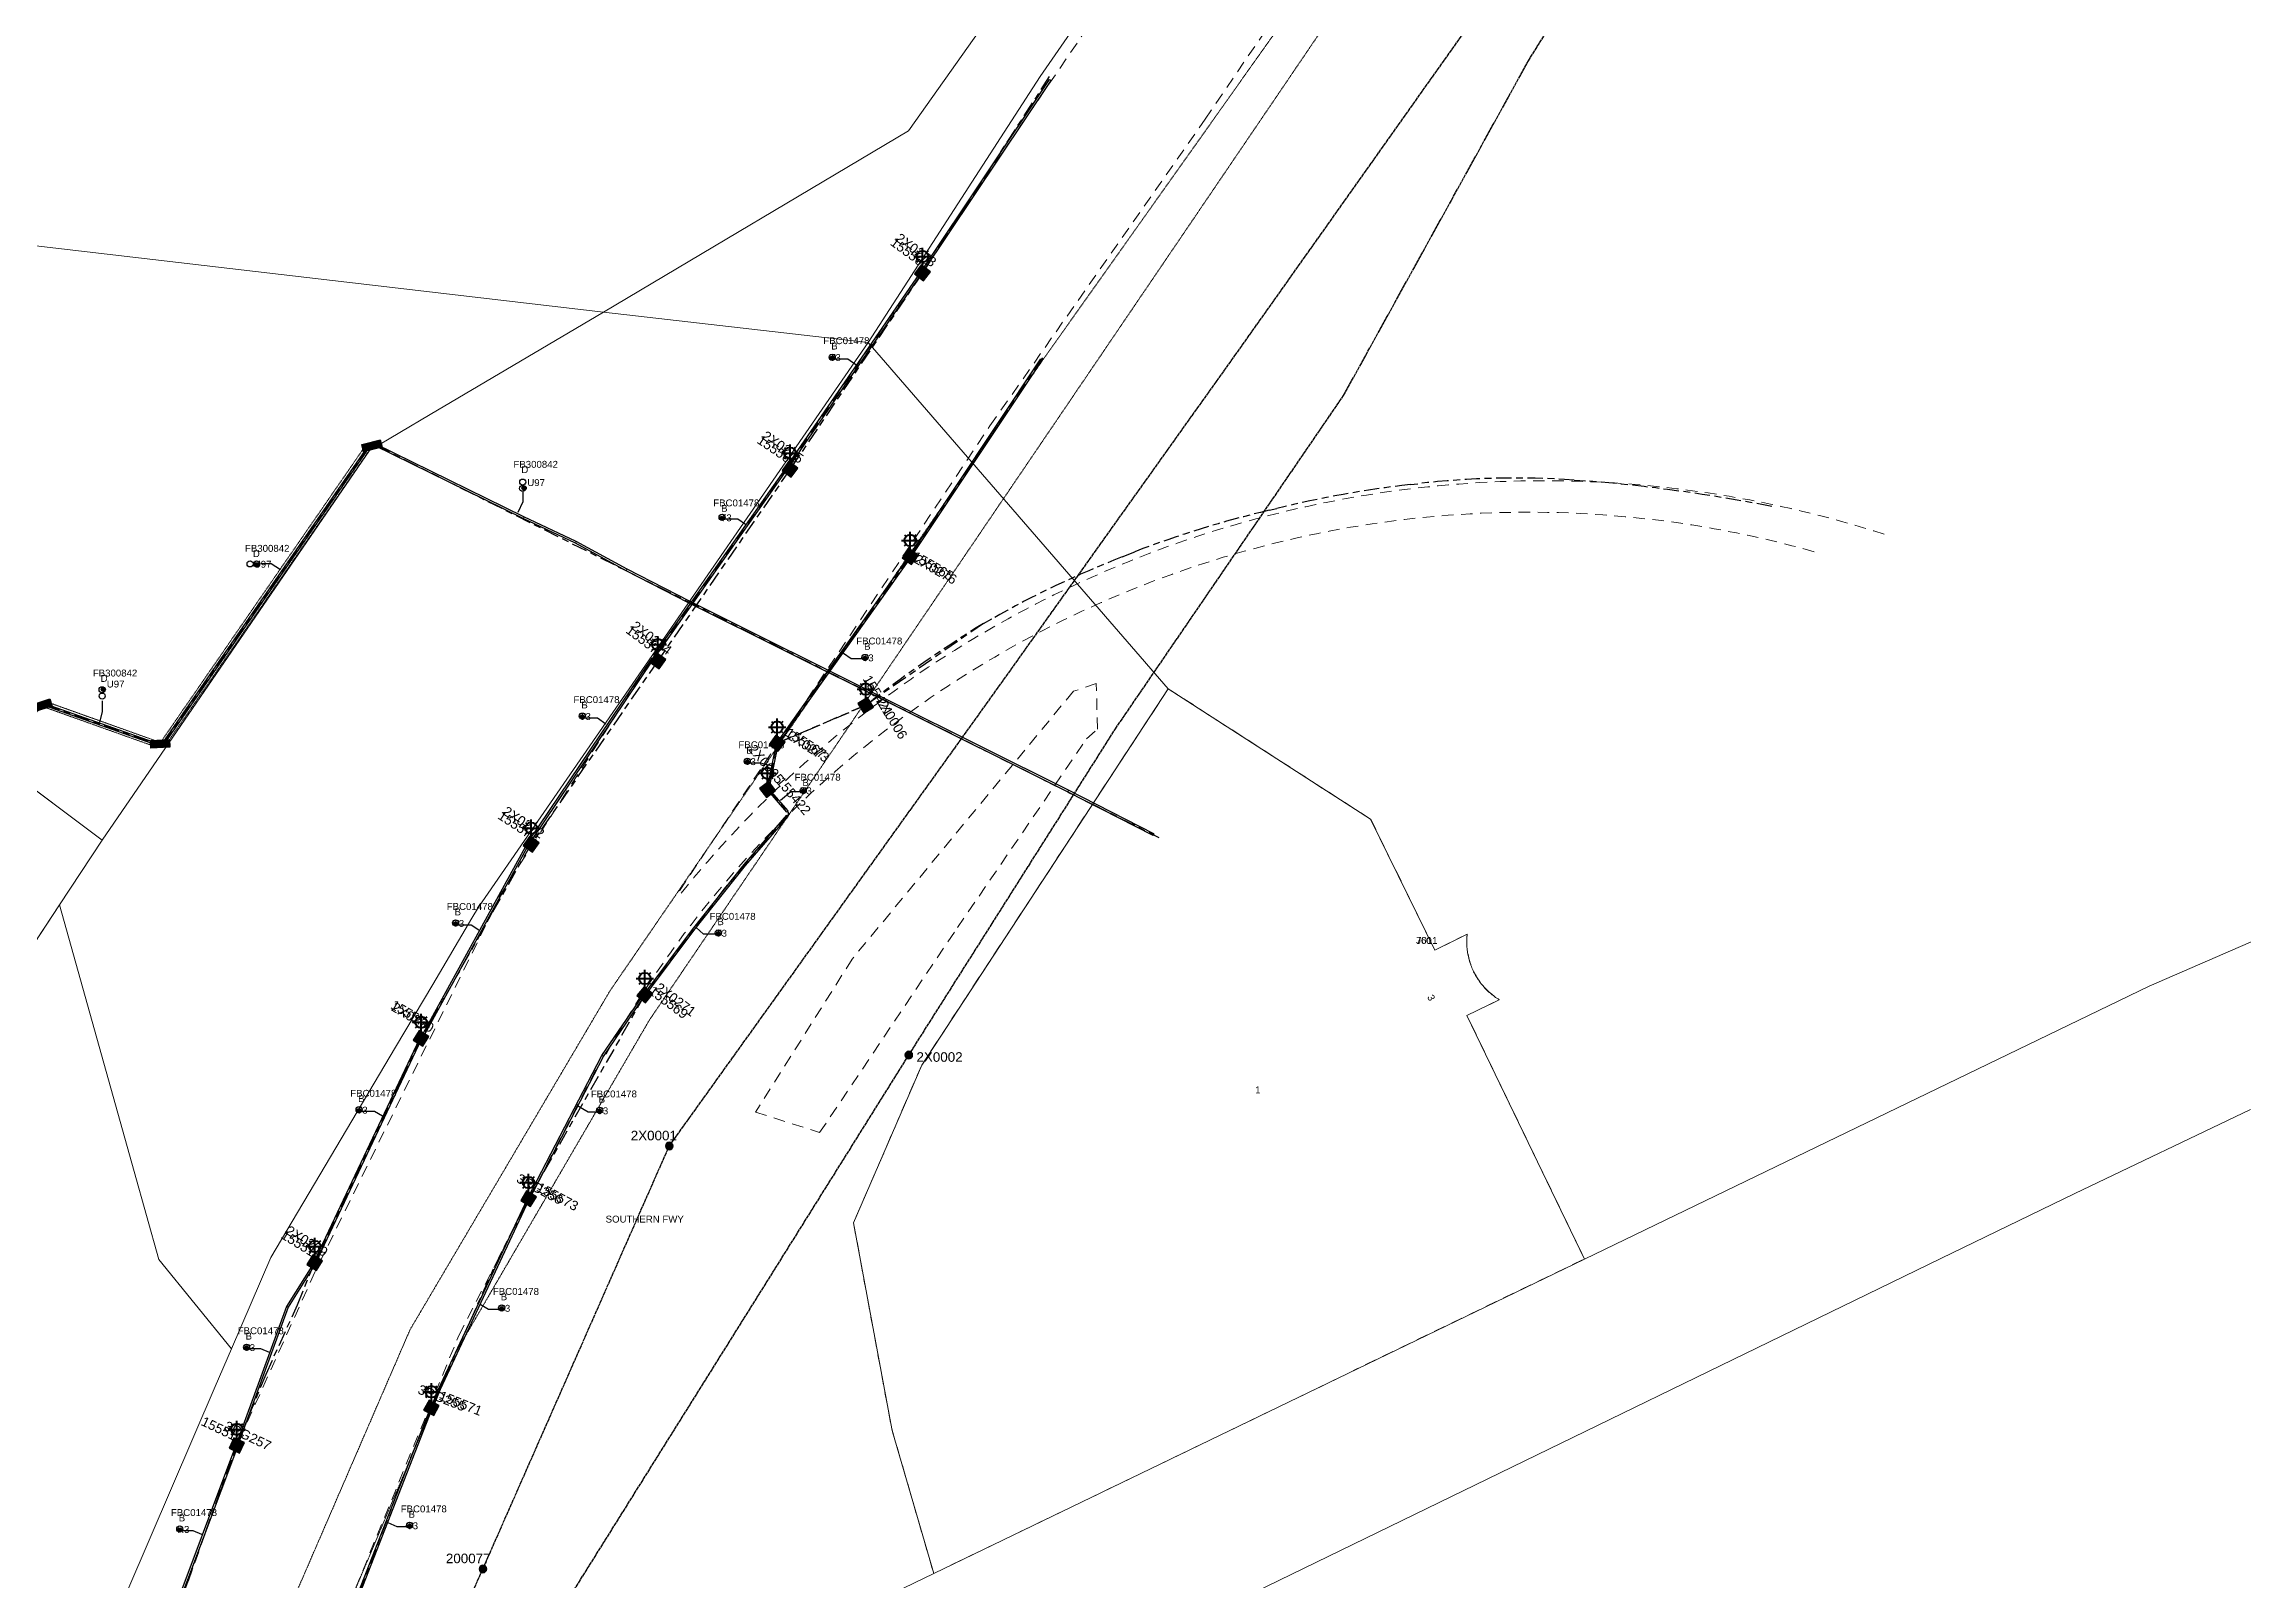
# Model space of a CAD drawing. Header units: metres. Extents: x 302407 to 305113, y 6184433 to 6187336.
# Drawn here: x 303421 to 303995, y 6186364 to 6186765 of the extents above; entities that cross this region are included whole.
import ezdxf
from ezdxf.enums import TextEntityAlignment as Align

# ---------------------------------------------------------------- set-up
doc = ezdxf.new("R2010")
doc.units = ezdxf.units.M
for name, pattern in [('Cable Exist OH', [1, 1, 0]), ('Cable Exist UG', [8.2, 4, -1.2, 1.8, -1.2]), ('Dash', [5, 3, -2]), ('HIDDEN', [0.375, 0.25, -0.125]), ('HIDDEN2', [0.1875, 0.125, -0.0625])]:
    doc.linetypes.add(name, pattern=pattern)
doc.layers.get('0').update_dxf_attribs({"color": 6})
for name, color, linetype, lineweight in [('Cadastre Developer_SP_EXT', 9, 'Continuous', 5), ('Cadastre Land Parcels_SP_EXT', 7, 'Continuous', 5), ('Cadastre Other Property_SP_EXT', 9, 'HIDDEN', 5), ('Cadastre Roads_SP_EXT', 7, 'Continuous', 5)]:
    doc.layers.add(name, color=color, linetype=linetype, lineweight=lineweight)
for name, color, linetype in [('Duct_SP_EXT', 7, 'Continuous'), ('Equip_SP_SL_EXT', 7, 'Continuous'), ('Mains_HV_EXT', 7, 'Continuous'), ('Mains_SL_EXT', 7, 'Continuous'), ('Mains_TR_EXT', 7, 'Continuous'), ('SupportsOH_SP_TR_HV_LV_SL_EXT', 7, 'Continuous'), ('SupportsUG_SP_HV_EXT', 7, 'Continuous'), ('SupportsUG_SP_LV_SL_EXT', 7, 'Continuous'), ('Trench_SP_EXT', 7, 'Continuous')]:
    doc.layers.add(name, color=color, linetype=linetype)
doc.styles.add('COLUMN_LABEL', font='arial.ttf')
doc.styles.add('iecARIAL', font='arial.ttf', dxfattribs={"height": 2})
doc.styles.add('PIT_LABEL', font='arial.ttf')
doc.styles.add('POLE_LABEL', font='arial.ttf')
doc.styles.get("Standard").update_dxf_attribs({"font": 'arial.ttf'})

# ---------------------------------------------------------------- blocks, each defined once
blk = doc.blocks.new('COLUMN_EXT')
blk.add_hatch(color=256).paths.add_polyline_path([(-1.49, 1.48), (-1.49, -1.49), (1.48, -1.49), (1.48, 1.48)])
blk.add_lwpolyline([(-1.49, -1.49), (1.48, -1.49), (1.48, 1.48), (-1.49, 1.48)], close=True)
for tag, height, style, flags, p in [('STRUCTURE_PLANT_NUMBER', 0.2, 'POLE_LABEL', 9, (1.81, 0.03)), ('ASSET_NUM', 2.5, 'COLUMN_LABEL', 8, (2, 2)), ('STREET_CODE', 0.2, 'COLUMN_LABEL', 9, (1.81, -0.2))]:
    blk.add_attdef(tag, text='', height=height, dxfattribs=dict(style=style, flags=flags)).set_placement(p, align=Align.MIDDLE_LEFT)
at = {"flags": 1}
blk.add_attdef('Z', (1.81, -2.35), '', height=0.2, dxfattribs=at)
at = {"flags": 9}
for tag, p in [('COLUMN_TYPE', (1.81, -0.4)), ('OWNED_BY', (1.81, -0.6)), ('STATE', (1.81, -0.8)), ('USAGE', (1.81, -1)), ('STREETNAME', (1.81, -1.6)), ('SUBURB', (1.81, -1.8)), ('LEGEND', (1.81, -1.2)), ('LOCATION', (1.81, -1.4)), ('NOTES', (1.81, -2))]:
    blk.add_attdef(tag, text='', height=0.2, dxfattribs=at).set_placement(p, align=Align.MIDDLE_LEFT)
blk = doc.blocks.new('DUCT_EXT')
blk.add_circle((0, 0.8), 0.8)
at = {"flags": 1}
blk.add_attdef('Z', (0, 0), '', height=0.2, dxfattribs=at)
at = {"flags": 9}
for tag, p in [('DUCT_CODE', (0, 0)), ('XSECT_TYPE', (0, -0.2)), ('STATE', (0, -0.6)), ('FB_REFERENCE', (0, -0.4)), ('NOTES', (0, -0.8))]:
    blk.add_attdef(tag, text='', height=0.2, dxfattribs=at).set_placement(p, align=Align.MIDDLE_LEFT)
blk = doc.blocks.new('SL_LANTERN_EXT')
at = {"lineweight": 40}
for p, q in [((0, 1.97), (0, 6.47)), ((-2.25, 4.22), (2.25, 4.22)), ((-1.46, 5.68), (-1.06, 5.28)), ((-1.46, 2.76), (-1.06, 3.16)), ((0, 0), (0, 2.72)), ((1.46, 5.68), (1.06, 5.28)), ((1.46, 2.76), (1.06, 3.16))]:
    blk.add_line(p, q, dxfattribs=at)
blk.add_circle((0, 4.22), 1.5, dxfattribs=at)
at = {"style": 'iecARIAL', "flags": 8}
blk.add_attdef('ASSET_NUM', (1.5, 1.5), '', height=2.5, dxfattribs=at)
for tag, p, height, flags in [('OPERATING_VOLTAGE', (0.98, -1.65), 0.2, 9), ('ORIENTATION', (0.98, -1.85), 0.2, 9), ('OWNED_BY', (0.98, -2.05), 0.2, 9), ('STATE', (0.98, -2.25), 0.2, 9), ('CONSTRUCTED_VOLTAGE', (0.98, -0.65), 0.2, 9), ('CONTROL_TYPE', (0.98, -0.85), 0.2, 9), ('LANTERN_PURPOSE', (0.98, -1.05), 0.2, 9), ('LANTERN_TYPE', (0.98, -1.25), 0.2, 9), ('NO_PHASES', (0.98, -1.45), 0.2, 9), ('USAGE', (0.98, -2.45), 0.2, 9), ('CEXIST', (0.98, -2.65), 0.2, 9), ('CNEW', (0.98, -2.85), 0.2, 9), ('CNUMBER', (0.98, -3.05), 0.2, 9), ('CREMOVE', (0.98, -3.25), 0.2, 9), ('CREPLACE', (0.98, -3.45), 0.2, 9), ('LKINGHEIGHT', (0.98, -3.65), 0.2, 9), ('LBRACKET', (0.98, -3.85), 0.2, 9), ('LBRACKETVOCAB', (0.98, -4.05), 0.2, 9), ('LCATEGORY', (0.98, -4.25), 0.2, 9), ('LCHARGE1', (0.98, -4.45), 0.2, 9), ('LCHARGE1PERCENT', (0.98, -4.65), 0.2, 9), ('LCHARGE2', (0.98, -4.85), 0.2, 9), ('LCHARGE2PERCENT', (0.98, -5.05), 0.2, 9), ('LCHARGE3', (0.98, -5.25), 0.2, 9), ('LCHARGE3PERCENT', (0.98, -5.45), 0.2, 9), ('LEXIST', (0.98, -5.65), 0.2, 9), ('LLAMP', (0.98, -5.85), 0.2, 9), ('LNUMBER', (2.18, -3.25), 2.5, 8), ('STREETNAME', (0.98, -9.25), 0.2, 9), ('SUBURB', (0.98, -9.45), 0.2, 1), ('LLAMPVOCAB', (0.98, -6.05), 0.2, 9), ('LMAST', (0.98, -6.25), 0.2, 9), ('LMASTVOCAB', (0.98, -6.45), 0.2, 9), ('LNEW', (0.98, -6.65), 0.2, 9), ('LANTNUMBER', (0.98, -6.85), 0.2, 9), ('LOUTREACH', (0.98, -7.25), 0.2, 9), ('LOUTREACHVOCAB', (0.98, -7.45), 0.2, 9), ('LRATECODE', (0.98, -7.65), 0.2, 9), ('LREMOVE', (0.98, -7.85), 0.2, 9), ('LREPLACE', (0.98, -8.05), 0.2, 9), ('LTYPE', (0.98, -8.25), 0.2, 9), ('LTYPEVOCAB', (0.98, -8.45), 0.2, 9), ('LEGEND', (0.98, -8.65), 0.2, 9), ('LOCATION', (0.98, -8.85), 0.2, 9), ('NOTES', (0.98, -9.05), 0.2, 9)]:
    blk.add_attdef(tag, p, '', height=height, dxfattribs=dict(flags=flags))
blk = doc.blocks.new('POLE_EXT')
blk.add_hatch(color=256).paths.add_polyline_path([(-1, 0, 1), (1, 0, 1)])
blk.add_lwpolyline([(-1, 0, 1), (1, 0, 1)], format="xyb", close=True)
for tag, height, flags, p in [('pNumber', 2.5, 8, (-17.84, 2.07)), ('OWNED_BY', 0.2, 9, (1.35, -0.4)), ('SPECIAL_USE', 0.2, 9, (1.35, -0.8)), ('STATE', 0.2, 9, (1.35, -1)), ('cLV', 0.2, 9, (1.35, -1.4)), ('hDepth', 0.2, 9, (1.35, -1.6)), ('hDia', 0.2, 9, (1.35, -1.8)), ('cHV', 0.2, 9, (1.35, -2)), ('cLinedev', 0.2, 9, (1.35, -3.4)), ('pExisting', 0.2, 9, (1.35, -3.8)), ('pFooting', 0.2, 9, (1.35, -4.4)), ('pNew', 0.2, 9, (1.35, -4.6)), ('pRelocate', 0.2, 9, (1.35, -5)), ('pRemove', 0.2, 9, (1.35, -5.2)), ('pReplace', 0.2, 9, (1.35, -5.4)), ('pStay', 0.2, 9, (1.35, -5.6)), ('pType', 0.2, 9, (1.35, -5.8)), ('PARENT', 0.2, 9, (1.35, -0.6)), ('USAGE', 0.2, 9, (1.35, -1.2)), ('LBRACKET', 0.2, 9, (1.35, -2.2)), ('LExisting', 0.2, 9, (1.35, -2.4)), ('LANTNUMBER', 0.2, 9, (1.35, -2.6)), ('LOther', 0.2, 9, (1.35, -2.8)), ('LRemove', 0.2, 9, (1.35, -3)), ('LEGEND', 0.2, 9, (1.35, -3.2)), ('LOCATION', 0.2, 9, (1.35, -3.6)), ('PFNUMBER', 0.2, 9, (1.35, -4)), ('NEWPFNUMBER', 0.2, 9, (1.35, -4.2)), ('cspan', 0.2, 9, (1.35, -6)), ('STREETNAME', 0.2, 9, (1.35, -6.2)), ('SUBURB', 0.2, 9, (1.35, -6.4)), ('OPERATED_BY', 0.2, 9, (1.36, -7.01)), ('NOTES', 0.2, 9, (1.35, -6.6)), ('MAINTAINED_BY', 0.2, 9, (1.36, -6.81))]:
    blk.add_attdef(tag, text='', height=height, dxfattribs=dict(flags=flags)).set_placement(p, align=Align.MIDDLE_LEFT)
at = {"style": 'POLE_LABEL'}
for tag, height, flags, p in [('STRUCTURE_PLANT_NUMBER', 0.2, 9, (1.35, 0.03)), ('ASSET_NUM', 2.5, 8, (2, 2)), ('STREET_CODE', 0.2, 9, (1.35, -0.2))]:
    blk.add_attdef(tag, text='', height=height, dxfattribs=dict(at, flags=flags)).set_placement(p, align=Align.MIDDLE_LEFT)
at = {"flags": 1}
blk.add_attdef('Z', (1.35, -7.33), '', height=0.2, dxfattribs=at)
blk = doc.blocks.new('CABLE_LARGE_EXT')
h = blk.add_hatch(color=256)
edge = h.paths.add_edge_path()
edge.add_arc((0, 0.55), 0.55, 0, 360)
blk.add_circle((0, 0.55), 0.55)
at = {"flags": 1}
blk.add_attdef('Z', (0, 0), '', height=0.2, dxfattribs=at)
at = {"flags": 9}
for tag, p in [('COND_CODE', (0, 0)), ('STATE', (0, -0.4)), ('XSECT_SIZE', (0, -0.6)), ('FB_REFERENCE', (0, -0.2)), ('NOTES', (0, -0.8))]:
    blk.add_attdef(tag, text='', height=0.2, dxfattribs=at).set_placement(p, align=Align.MIDDLE_LEFT)
blk = doc.blocks.new('PIT_EXT')
blk.add_hatch(color=256).paths.add_polyline_path([(-2.47, 0.99), (2.47, 0.99), (2.47, -0.99), (-2.47, -0.99)])
at = {"lineweight": -3}
blk.add_lwpolyline([(-2.47, 0.99), (2.47, 0.99), (2.47, -0.99), (-2.47, -0.99)], close=True, dxfattribs=at)
at = {"flags": 1}
blk.add_attdef('Z', (0, 0), '', height=0.2, dxfattribs=at)
at = {"style": 'PIT_LABEL'}
for tag, height, flags, p in [('ASSET_NUM', 2.5, 8, (2, 2)), ('STREET_CODE', 0.2, 9, (0, -0.2))]:
    blk.add_attdef(tag, text='', height=height, dxfattribs=dict(at, flags=flags)).set_placement(p, align=Align.MIDDLE_LEFT)
at = {"flags": 9}
for tag, p in [('OWNED_BY', (0, -0.4)), ('STATE', (0, -0.6)), ('SUPPORT_TYPE', (0, -0.8)), ('USAGE', (0, -1)), ('LOCATION', (0, -1.2)), ('NOTES', (0, -1.4))]:
    blk.add_attdef(tag, text='', height=0.2, dxfattribs=at).set_placement(p, align=Align.MIDDLE_LEFT)

msp = doc.modelspace()

# ---------------------------------------------------------------- linework, layer by layer
at = {"layer": 'Cadastre Developer_SP_EXT', "linetype": 'Dash'}
for points in [[(303539.45, 6186542.05), (303578.53, 6186602.76), (303615.29, 6186655.01), (303696.49, 6186774.05), (303723.57, 6186812.73), (303782.5, 6186896.83)], [(303586.55, 6186543.69), (303667.54, 6186665), (303723.67, 6186744.98), (303785.47, 6186835.95)], [(303540.42, 6186543.56), (303491.48, 6186444.18), (303471.28, 6186399.4), (303453.19, 6186348.8), (303436.48, 6186295.04), (303422.92, 6186244.18), (303411.3, 6186182.91), (303367.1, 6185875.95), (303347.76, 6185817.09), (303327.88, 6185695.76)], [(303358.85, 6185533.48), (303369.85, 6185628.23), (303384.14, 6185684.82), (303391.86, 6185725.1), (303411.69, 6185886.81), (303462.28, 6186224.69), (303481.21, 6186298.41), (303500.18, 6186357), (303529, 6186427.63), (303565.44, 6186498.36)]]:
    msp.add_lwpolyline(points, dxfattribs=at)
for points in [[(303900.71, 6186636.73, 0.310645), (303586.76, 6186542.77)], [(303882.45, 6186632.16, 0.34819), (303566.95, 6186500.21)]]:
    msp.add_lwpolyline(points, format="xyb", dxfattribs=at)
msp.add_lwpolyline([(303695.56, 6186585.85), (303695.27, 6186597.73), (303689.33, 6186595.75), (303631.6, 6186525.85), (303606.41, 6186485.94), (303623.11, 6186480.57), (303659.05, 6186534.06), (303692.73, 6186583.3), (303695.56, 6186585.85)], close=True, dxfattribs=at)
msp.add_lwpolyline([(303714.02, 6186596.4), (303649.74, 6186498.2), (303631.95, 6186457.03), (303641.91, 6186403.31), (303652.86, 6186365.51), (303822.55, 6186447.59), (303791.91, 6186511.15), (303800.35, 6186515.26), (303800.35, 6186515.26, -0.286044), (303792, 6186532.32), (303792, 6186532.32), (303783.55, 6186528.21), (303766.82, 6186562.36), (303714.02, 6186596.4)], format="xyb", close=True, dxfattribs=at)
at = {"layer": 'Cadastre Land Parcels_SP_EXT', "linetype": 'Continuous'}
for p, q in [((303435.97, 6186556.89), (303279.64, 6186674.34)), ((303424.85, 6186540.02), (303435.97, 6186556.89)), ((303408.08, 6186514.54), (303424.85, 6186540.02))]:
    msp.add_line(p, q, dxfattribs=at)
for points in [[(303378.46, 6186716.65), (303566.77, 6186694.67), (303646.27, 6186741.99), (303664.88, 6186768.28), (303603.64, 6186775.12), (303528.42, 6186783.52), (303315.52, 6186937.77)], [(304017.53, 6186539.47), (303969.84, 6186518.83), (303822.56, 6186447.59), (303652.86, 6186365.51), (303613.86, 6186346.65), (303491.75, 6186287.61), (303566.83, 6186278.05), (303615.27, 6186301.62), (303615.27, 6186301.62), (303915.51, 6186447.72), (303950.47, 6186464.7), (303996.25, 6186486.62)], [(303996.25, 6186486.62), (303950.47, 6186464.7), (303915.51, 6186447.72), (303615.27, 6186301.62), (303487.16, 6186239.28), (303415, 6185697.73), (303394.03, 6185540.33), (303394.47, 6185513.98), (303394.61, 6185505.68), (303395.11, 6185475.32), (303395.64, 6185442.83), (303396.09, 6185415.84), (303388.6, 6185379.64)]]:
    msp.add_lwpolyline(points, dxfattribs=at)
for points in [[(303735.32, 6186835.27), (303713.97, 6186837.65), (303668.28, 6186773.15), (303664.88, 6186768.28), (303646.27, 6186741.99), (303566.77, 6186694.67), (303635.76, 6186686.71), (303680.63, 6186756.19), (303735.32, 6186835.27)], [(303566.77, 6186694.67), (303378.46, 6186716.65), (303357.23, 6186719.13), (303095.17, 6186749.77), (303180.66, 6186676.26), (303279.64, 6186674.34), (303435.97, 6186556.89), (303505.71, 6186658.52), (303521.52, 6186667.94), (303566.77, 6186694.67)], [(303635.76, 6186686.71), (303566.77, 6186694.67), (303521.52, 6186667.94), (303505.71, 6186658.52), (303435.97, 6186556.89), (303424.85, 6186540.02), (303444.34, 6186470.4), (303450.77, 6186447.43), (303469.75, 6186424.17), (303479.98, 6186447.98), (303512.52, 6186502.85), (303522.2, 6186519.25), (303532.4, 6186536.51), (303534.11, 6186539.4), (303635.76, 6186686.71)], [(303766.82, 6186562.36), (303714.02, 6186596.4), (303649.74, 6186498.2), (303631.94, 6186457.03), (303641.91, 6186403.31), (303642.15, 6186402.49), (303652.86, 6186365.51), (303822.56, 6186447.59), (303791.91, 6186511.15), (303800.35, 6186515.26), (303800.04, 6186515.46), (303799.73, 6186515.66), (303799.42, 6186515.87), (303799.12, 6186516.08), (303798.82, 6186516.31), (303798.52, 6186516.54), (303798.24, 6186516.77), (303797.95, 6186517.01), (303797.67, 6186517.26), (303797.4, 6186517.51), (303797.14, 6186517.77), (303796.87, 6186518.03), (303796.62, 6186518.3), (303796.37, 6186518.57), (303796.12, 6186518.85), (303795.88, 6186519.14), (303795.65, 6186519.43), (303795.42, 6186519.72), (303795.2, 6186520.02), (303794.99, 6186520.32), (303794.78, 6186520.63), (303794.58, 6186520.94), (303794.39, 6186521.26), (303794.2, 6186521.58), (303794.02, 6186521.91), (303793.84, 6186522.23), (303793.68, 6186522.57), (303793.52, 6186522.9), (303793.37, 6186523.24), (303793.22, 6186523.58), (303793.08, 6186523.93), (303792.95, 6186524.27), (303792.83, 6186524.62), (303792.71, 6186524.98), (303792.6, 6186525.33), (303792.5, 6186525.69), (303792.41, 6186526.05), (303792.32, 6186526.41), (303792.24, 6186526.77), (303792.17, 6186527.14), (303792.11, 6186527.5), (303792.05, 6186527.87), (303792, 6186528.24), (303791.96, 6186528.61), (303791.93, 6186528.98), (303791.91, 6186529.35), (303791.89, 6186529.72), (303791.88, 6186530.09), (303791.88, 6186530.46), (303791.89, 6186530.84), (303791.9, 6186531.21), (303791.93, 6186531.58), (303791.96, 6186531.95), (303792, 6186532.32), (303783.56, 6186528.21), (303766.82, 6186562.36)], [(303444.34, 6186470.4), (303424.85, 6186540.02), (303408.08, 6186514.54), (303407.99, 6186512.91), (303407.11, 6186496.17), (303405.77, 6186470.7), (303405.05, 6186454.26), (303404.2, 6186436.31), (303403.35, 6186418.05), (303402.53, 6186400.17), (303401.62, 6186379.79), (303400.71, 6186359.81), (303399.38, 6186337.8), (303398.1, 6186317.29), (303396.87, 6186298.55), (303396.87, 6186298.49), (303420.64, 6186295.85), (303420.71, 6186296.07), (303442.66, 6186361.25), (303465.5, 6186414.31), (303469.75, 6186424.17), (303450.77, 6186447.43), (303444.34, 6186470.4)]]:
    msp.add_lwpolyline(points, close=True, dxfattribs=at)
at = {"layer": 'Cadastre Other Property_SP_EXT', "linetype": 'HIDDEN2'}
for points in [[(303799.98, 6186827.52), (303788.07, 6186829.16), (303767.09, 6186803.13), (303680.68, 6186681.27), (303568.47, 6186517.62), (303516.3, 6186429.16), (303484.05, 6186354.58), (303481, 6186347.51), (303466.22, 6186290.49), (303480.33, 6186288.81), (303493.71, 6186341.64), (303527.72, 6186422.35), (303578.66, 6186509.85), (303758.83, 6186775.3), (303799.98, 6186827.52)], [(303381.3, 6186534.79), (303415.94, 6186587.65), (303419.81, 6186591.16), (303421.06, 6186591.55), (303450.14, 6186581.17), (303452.31, 6186581.32), (303505.87, 6186658.89), (303506.51, 6186659.05), (303508.54, 6186660.25), (303507.33, 6186660.8), (303504.96, 6186660.21), (303451.49, 6186582.77), (303450.34, 6186582.68), (303421.1, 6186593.13), (303419.05, 6186592.5), (303414.79, 6186588.63), (303380.11, 6186535.59), (303381.3, 6186534.79)]]:
    msp.add_lwpolyline(points, close=True, dxfattribs=at)
at = {"layer": 'Cadastre Roads_SP_EXT', "linetype": 'Continuous'}
msp.add_lwpolyline([(303449.31, 6186266.54), (303461.55, 6186272.61), (303491.75, 6186287.61), (303613.86, 6186346.65), (303652.86, 6186365.51), (303642.15, 6186402.49), (303641.91, 6186403.31), (303631.94, 6186457.03), (303649.74, 6186498.2), (303714.02, 6186596.4), (303635.77, 6186686.71), (303534.11, 6186539.4), (303532.4, 6186536.51), (303522.2, 6186519.25), (303512.52, 6186502.85), (303479.98, 6186447.98), (303469.75, 6186424.17), (303465.5, 6186414.31), (303442.66, 6186361.25), (303420.71, 6186296.07), (303420.64, 6186295.85), (303404.08, 6186244.1), (303449.31, 6186266.54)], close=True, dxfattribs=at)
at = {"layer": 'Duct_SP_EXT'}
for p, q in [((303683.01, 6186755.38), (303649.56, 6186705.38)), ((303683.41, 6186755.11), (303649.96, 6186705.11)), ((303683.01, 6186755.38), (303683.21, 6186755.25)), ((303683.41, 6186755.11), (303683.21, 6186755.25)), ((303649.13, 6186704.73), (303614.67, 6186654.61)), ((303649.52, 6186704.46), (303615.07, 6186654.34)), ((303649.13, 6186704.73), (303649.32, 6186704.6)), ((303649.52, 6186704.46), (303649.32, 6186704.6)), ((303649.56, 6186705.38), (303649.76, 6186705.25)), ((303649.96, 6186705.11), (303649.76, 6186705.25)), ((303646.78, 6186631.36), (303680.82, 6186682.52)), ((303647.18, 6186631.09), (303681.22, 6186682.25)), ((303680.82, 6186682.52), (303681.02, 6186682.39)), ((303681.22, 6186682.25), (303681.02, 6186682.39)), ((303505.35, 6186659.8), (303451.54, 6186581.98)), ((303505.74, 6186659.52), (303451.94, 6186581.71)), ((303505.35, 6186659.8), (303505.54, 6186659.66)), ((303505.74, 6186659.52), (303505.54, 6186659.66)), ((303507.02, 6186659.87), (303507.12, 6186660.09)), ((303545.77, 6186640.79), (303507.02, 6186659.87)), ((303507.23, 6186660.31), (303507.12, 6186660.09)), ((303545.98, 6186641.22), (303507.23, 6186660.31)), ((303614.17, 6186653.89), (303579.82, 6186605.09)), ((303614.57, 6186653.62), (303580.21, 6186604.81)), ((303614.17, 6186653.89), (303614.37, 6186653.75)), ((303614.57, 6186653.62), (303614.37, 6186653.75)), ((303614.67, 6186654.61), (303614.87, 6186654.47)), ((303615.07, 6186654.34), (303614.87, 6186654.47)), ((303545.77, 6186640.79), (303545.88, 6186641.01)), ((303545.78, 6186640.79), (303545.77, 6186640.79)), ((303545.78, 6186640.79), (303545.88, 6186641.01)), ((303559.43, 6186634.37), (303545.78, 6186640.79)), ((303545.98, 6186641.22), (303545.88, 6186641.01)), ((303545.98, 6186641.22), (303545.88, 6186641.01)), ((303559.64, 6186634.8), (303545.98, 6186641.22)), ((303545.98, 6186641.22), (303545.98, 6186641.22)), ((303559.43, 6186634.37), (303559.53, 6186634.58)), ((303559.64, 6186634.8), (303559.53, 6186634.58)), ((303572.91, 6186627.6), (303559.64, 6186634.8)), ((303572.69, 6186627.17), (303559.43, 6186634.37)), ((303612.12, 6186582.47), (303646.33, 6186630.7)), ((303612.51, 6186582.19), (303646.72, 6186630.42)), ((303646.33, 6186630.7), (303646.52, 6186630.56)), ((303646.72, 6186630.42), (303646.52, 6186630.56)), ((303646.78, 6186631.36), (303646.98, 6186631.22)), ((303647.18, 6186631.09), (303646.98, 6186631.22)), ((303572.69, 6186627.17), (303572.8, 6186627.38)), ((303572.69, 6186627.17), (303572.8, 6186627.38)), ((303588.95, 6186618.8), (303572.69, 6186627.17)), ((303572.69, 6186627.17), (303572.69, 6186627.17)), ((303572.91, 6186627.6), (303572.8, 6186627.38)), ((303572.91, 6186627.6), (303572.8, 6186627.38)), ((303589.17, 6186619.23), (303572.91, 6186627.6)), ((303572.91, 6186627.6), (303572.91, 6186627.6)), ((303588.95, 6186618.8), (303589.06, 6186619.01)), ((303588.95, 6186618.8), (303589.06, 6186619.01)), ((303641.57, 6186592.58), (303588.95, 6186618.8)), ((303589.16, 6186619.23), (303589.06, 6186619.01)), ((303589.17, 6186619.23), (303589.06, 6186619.01)), ((303641.79, 6186593.01), (303589.16, 6186619.23)), ((303579.33, 6186604.37), (303547.2, 6186556.6)), ((303579.73, 6186604.1), (303547.6, 6186556.33)), ((303579.33, 6186604.37), (303579.53, 6186604.24)), ((303579.73, 6186604.1), (303579.53, 6186604.24)), ((303579.82, 6186605.09), (303580.02, 6186604.95)), ((303580.21, 6186604.81), (303580.02, 6186604.95)), ((303421.02, 6186592.02), (303421.1, 6186592.24)), ((303421.02, 6186592.02), (303450.34, 6186581.67)), ((303421.18, 6186592.47), (303421.1, 6186592.24)), ((303421.18, 6186592.47), (303450.5, 6186582.12)), ((303641.57, 6186592.58), (303641.68, 6186592.8)), ((303687.8, 6186569.46), (303641.57, 6186592.58)), ((303641.79, 6186593.01), (303641.68, 6186592.8)), ((303688.02, 6186569.89), (303641.79, 6186593.01)), ((303450.34, 6186581.67), (303450.42, 6186581.89)), ((303450.5, 6186582.12), (303450.42, 6186581.89)), ((303451.54, 6186581.98), (303451.74, 6186581.84)), ((303451.94, 6186581.71), (303451.74, 6186581.84)), ((303609.59, 6186570.68), (303611.88, 6186582.32)), ((303610.06, 6186570.59), (303612.35, 6186582.23)), ((303611.88, 6186582.32), (303612.11, 6186582.28)), ((303612.35, 6186582.23), (303612.11, 6186582.28)), ((303612.12, 6186582.47), (303612.32, 6186582.33)), ((303612.51, 6186582.19), (303612.32, 6186582.33)), ((303609.59, 6186570.68), (303609.83, 6186570.63)), ((303609.71, 6186569.8), (303609.9, 6186569.95)), ((303614.56, 6186564.19), (303609.71, 6186569.8)), ((303610.06, 6186570.59), (303609.83, 6186570.63)), ((303610.08, 6186570.11), (303609.9, 6186569.95)), ((303614.92, 6186564.5), (303610.08, 6186570.11)), ((303687.8, 6186569.46), (303687.91, 6186569.67)), ((303710.07, 6186558.09), (303687.8, 6186569.46)), ((303688.02, 6186569.89), (303687.91, 6186569.67)), ((303710.29, 6186558.52), (303688.02, 6186569.89)), ((303603.44, 6186550.56), (303614.58, 6186563.38)), ((303603.81, 6186550.26), (303614.94, 6186563.06)), ((303614.56, 6186564.19), (303614.74, 6186564.35)), ((303614.58, 6186563.38), (303614.76, 6186563.22)), ((303614.92, 6186564.5), (303614.74, 6186564.35)), ((303614.94, 6186563.06), (303614.76, 6186563.22)), ((303546.76, 6186555.87), (303519.17, 6186505.59)), ((303547.18, 6186555.64), (303519.59, 6186505.36)), ((303546.76, 6186555.87), (303546.97, 6186555.76)), ((303547.18, 6186555.64), (303546.97, 6186555.76)), ((303547.2, 6186556.6), (303547.4, 6186556.46)), ((303547.6, 6186556.33), (303547.4, 6186556.46)), ((303710.07, 6186558.09), (303710.18, 6186558.31)), ((303710.29, 6186558.52), (303710.18, 6186558.31)), ((303589.96, 6186533.58), (303603.44, 6186550.56)), ((303590.34, 6186533.29), (303603.81, 6186550.26)), ((303603.44, 6186550.56), (303603.62, 6186550.41)), ((303603.81, 6186550.26), (303603.62, 6186550.41)), ((303577.61, 6186517.07), (303589.96, 6186533.58)), ((303577.99, 6186516.79), (303590.34, 6186533.29)), ((303589.96, 6186533.58), (303590.15, 6186533.44)), ((303590.34, 6186533.29), (303590.15, 6186533.44)), ((303566.33, 6186500.69), (303577.06, 6186516.42)), ((303566.74, 6186500.44), (303577.46, 6186516.15)), ((303577.06, 6186516.42), (303577.26, 6186516.28)), ((303577.46, 6186516.15), (303577.26, 6186516.28)), ((303577.61, 6186517.07), (303577.8, 6186516.93)), ((303577.99, 6186516.79), (303577.8, 6186516.93)), ((303518.74, 6186505.06), (303491.24, 6186446.74)), ((303519.18, 6186504.86), (303491.68, 6186446.54)), ((303518.74, 6186505.06), (303518.96, 6186504.96)), ((303519.18, 6186504.86), (303518.96, 6186504.96)), ((303519.17, 6186505.59), (303519.38, 6186505.47)), ((303519.59, 6186505.36), (303519.38, 6186505.47)), ((303546.98, 6186463.44), (303566.33, 6186500.69)), ((303547.41, 6186463.22), (303566.74, 6186500.44)), ((303566.33, 6186500.69), (303566.54, 6186500.57)), ((303566.74, 6186500.44), (303566.54, 6186500.57)), ((303523.82, 6186413.82), (303546.87, 6186463.14)), ((303524.26, 6186413.63), (303547.31, 6186462.94)), ((303546.87, 6186463.14), (303547.09, 6186463.04)), ((303546.98, 6186463.44), (303547.19, 6186463.33)), ((303547.31, 6186462.94), (303547.09, 6186463.04)), ((303547.41, 6186463.22), (303547.19, 6186463.33)), ((303491.08, 6186446.43), (303484.1, 6186435.21)), ((303491.49, 6186446.17), (303484.53, 6186435)), ((303491.08, 6186446.43), (303491.29, 6186446.3)), ((303491.24, 6186446.74), (303491.46, 6186446.64)), ((303491.49, 6186446.17), (303491.29, 6186446.3)), ((303491.68, 6186446.54), (303491.46, 6186446.64)), ((303484.1, 6186435.21), (303471.04, 6186399.45)), ((303484.53, 6186435), (303471.49, 6186399.29)), ((303484.1, 6186435.21), (303484.32, 6186435.1)), ((303484.53, 6186435), (303484.32, 6186435.1)), ((303521.88, 6186409.13), (303523.82, 6186413.82)), ((303522.33, 6186408.95), (303524.26, 6186413.63)), ((303523.82, 6186413.82), (303524.04, 6186413.73)), ((303524.26, 6186413.63), (303524.04, 6186413.73)), ((303500.01, 6186353.26), (303521.57, 6186408.52)), ((303500.46, 6186353.09), (303522.02, 6186408.35)), ((303521.57, 6186408.52), (303521.8, 6186408.44)), ((303522.02, 6186408.35), (303521.8, 6186408.44)), ((303521.88, 6186409.13), (303522.11, 6186409.04)), ((303522.33, 6186408.95), (303522.11, 6186409.04)), ((303471.04, 6186399.45), (303471.27, 6186399.37)), ((303471.49, 6186399.29), (303471.27, 6186399.37)), ((303470.81, 6186398.77), (303452.36, 6186349.61)), ((303471.26, 6186398.6), (303452.81, 6186349.44)), ((303470.81, 6186398.77), (303471.04, 6186398.68)), ((303471.26, 6186398.6), (303471.04, 6186398.68))]:
    msp.add_line(p, q, dxfattribs=at)
for points in [[(303627.03, 6186682.52), (303630.44, 6186682.52), (303632.55, 6186680.99)], [(303545.7, 6186647.69), (303545.7, 6186645.15), (303544.39, 6186642.41)], [(303598.34, 6186640.72), (303601.75, 6186640.72), (303603.8, 6186639.3)], [(303477.36, 6186629.04), (303480.06, 6186629.04), (303482.51, 6186627.52)], [(303634.26, 6186604.2), (303631.31, 6186604.2), (303629.36, 6186605.59)], [(303436.04, 6186593.28), (303436.04, 6186590.39), (303435.33, 6186587.66)], [(303561.81, 6186588.8), (303565.15, 6186588.8), (303567.35, 6186587.28)], [(303604.87, 6186577.05), (303607.72, 6186577.05), (303610.84, 6186576.26)], [(303618.15, 6186569.46), (303615.61, 6186569.46), (303612.93, 6186567.24)], [(303528.77, 6186534.81), (303532.25, 6186534.81), (303534.27, 6186533.52)], [(303596.05, 6186532.32), (303592.85, 6186532.32), (303590.91, 6186534.11)], [(303503.66, 6186486.16), (303507.03, 6186486.16), (303509.08, 6186484.94)], [(303565, 6186485.95), (303562.74, 6186485.95), (303560.26, 6186487.41)], [(303539.54, 6186434.42), (303536.79, 6186434.42), (303534.62, 6186435.7)], [(303474.29, 6186424.23), (303477.26, 6186424.23), (303479.54, 6186423.27)], [(303456.9, 6186376.72), (303459.67, 6186376.72), (303461.94, 6186375.77)], [(303515.57, 6186377.75), (303512.96, 6186377.75), (303510.63, 6186378.76)]]:
    msp.add_lwpolyline(points, dxfattribs=at)
at = {"layer": 'Mains_HV_EXT', "linetype": 'Cable Exist UG'}
msp.add_lwpolyline([(303415.55, 6186588.14), (303419.46, 6186591.83), (303421.01, 6186592.26), (303450.27, 6186581.88), (303451.93, 6186582), (303505.46, 6186659.57), (303507.3, 6186659.97), (303694.28, 6186566.24), (303711.59, 6186557.58)], dxfattribs=at)
at = {"layer": 'Mains_SL_EXT', "linetype": 'Cable Exist UG'}
for points in [[(303683.01, 6186756.12), (303649.92, 6186704.94)], [(303649.92, 6186704.94), (303615.39, 6186653.66)], [(303681.26, 6186682.75), (303646.75, 6186630.88)], [(303615.39, 6186653.66), (303580.9, 6186603.68)], [(303646.75, 6186630.88), (303612.03, 6186582.17)], [(303665.81, 6186613.41), (303635.14, 6186592.09)], [(303580.9, 6186603.68), (303547.86, 6186555.81)], [(303635.14, 6186592.09), (303612.03, 6186582.17)], [(303609.55, 6186570.11), (303612.03, 6186582.17)], [(303609.55, 6186570.11), (303615.2, 6186563.68), (303598.18, 6186544.17), (303577.52, 6186516.55)], [(303547.86, 6186555.81), (303519.19, 6186505.13)], [(303577.52, 6186516.55), (303547.19, 6186463.33)], [(303491.34, 6186446.41), (303513.98, 6186494.35), (303513.98, 6186494.35), (303519, 6186505.07)], [(303521.78, 6186408.7), (303538.56, 6186446.03), (303538.56, 6186446.03), (303547.18, 6186463.36)], [(303471.07, 6186398.89), (303478.74, 6186417.58), (303478.74, 6186417.58), (303486.95, 6186435.62), (303486.95, 6186435.62), (303491.34, 6186446.57)], [(303500.11, 6186352.83), (303516.45, 6186395.62), (303516.45, 6186395.62), (303521.88, 6186408.7)], [(303452.55, 6186349.57), (303457.31, 6186360.55), (303457.31, 6186360.55), (303471.07, 6186398.97)]]:
    msp.add_lwpolyline(points, dxfattribs=at)
at = {"layer": 'Mains_TR_EXT', "linetype": 'Cable Exist OH'}
for points in [[(303472.08, 6186221.78), (303503.08, 6186294.31), (303535.29, 6186366.72), (303583.89, 6186477.06), (303667.89, 6186594.2), (303731.42, 6186683.31), (303797.9, 6186777.15), (303870.74, 6186876.47), (303918.11, 6186933.78)], [(303479.59, 6186220.45), (303522.21, 6186303.27), (303559.03, 6186361.15), (303646.37, 6186500.79), (303700.26, 6186585.94), (303759.74, 6186672.88), (303807.96, 6186760.22), (303873.85, 6186866.19), (303967.54, 6186912.56)]]:
    msp.add_lwpolyline(points, dxfattribs=at)
at = {"layer": 'Trench_SP_EXT', "linetype": 'Cable Exist UG'}
for points in [[(303612.03, 6186582.17), (303635.14, 6186592.09), (303637.1, 6186593.57), (303637.1, 6186593.57, -0.025656), (303665.81, 6186613.41), (303665.81, 6186613.41), (303668.05, 6186614.62), (303668.05, 6186614.62, -0.03608), (303702, 6186630.77), (303702, 6186630.77), (303705.28, 6186632.15), (303705.28, 6186632.15, -0.033622), (303740.36, 6186642.95), (303740.36, 6186642.95), (303742.35, 6186643.46), (303742.35, 6186643.46, -0.029343), (303777.18, 6186649.71), (303777.18, 6186649.71), (303779.13, 6186649.89), (303779.13, 6186649.89, -0.046917), (303819.92, 6186650.84), (303819.92, 6186650.84), (303822.85, 6186650.64), (303822.85, 6186650.64, -0.028206), (303871.45, 6186643.95)], [(303614.68, 6186564.43), (303614.97, 6186564.07), (303614.97, 6186564.07, -0.326344), (303614.75, 6186563.21), (303614.75, 6186563.21), (303614.4, 6186562.93)]]:
    msp.add_lwpolyline(points, format="xyb", dxfattribs=at)

# ---------------------------------------------------------------- block references
at = {"layer": 'Duct_SP_EXT'}
for name, p in [('DUCT_EXT', (303626.39, 6186682.11)), ('CABLE_LARGE_EXT', (303626.39, 6186682.11)), ('DUCT_EXT', (303545.68, 6186647.85)), ('DUCT_EXT', (303545.69, 6186649.51)), ('CABLE_LARGE_EXT', (303546.03, 6186648.2)), ('DUCT_EXT', (303597.67, 6186640.32)), ('CABLE_LARGE_EXT', (303597.67, 6186640.32)), ('DUCT_EXT', (303474.59, 6186628.18)), ('DUCT_EXT', (303476.27, 6186628.17)), ('CABLE_LARGE_EXT', (303476.27, 6186628.19)), ('DUCT_EXT', (303634.96, 6186603.75)), ('CABLE_LARGE_EXT', (303634.96, 6186603.75)), ('DUCT_EXT', (303435.99, 6186595.33)), ('DUCT_EXT', (303436, 6186593.68)), ('CABLE_LARGE_EXT', (303436.31, 6186595.68)), ('DUCT_EXT', (303561.21, 6186588.45)), ('CABLE_LARGE_EXT', (303561.21, 6186588.45)), ('DUCT_EXT', (303604.24, 6186576.67)), ('CABLE_LARGE_EXT', (303604.24, 6186576.67)), ('DUCT_EXT', (303618.84, 6186569.04)), ('CABLE_LARGE_EXT', (303618.84, 6186569.04)), ('DUCT_EXT', (303528.17, 6186534.47)), ('CABLE_LARGE_EXT', (303528.17, 6186534.47)), ('DUCT_EXT', (303596.7, 6186531.9)), ('CABLE_LARGE_EXT', (303596.7, 6186531.9)), ('DUCT_EXT', (303503, 6186485.73)), ('CABLE_LARGE_EXT', (303503, 6186485.73)), ('DUCT_EXT', (303565.74, 6186485.56)), ('CABLE_LARGE_EXT', (303565.74, 6186485.56)), ('DUCT_EXT', (303540.2, 6186434.03)), ('CABLE_LARGE_EXT', (303540.2, 6186434.03)), ('DUCT_EXT', (303473.65, 6186423.77)), ('CABLE_LARGE_EXT', (303473.65, 6186423.77)), ('DUCT_EXT', (303456.23, 6186376.34)), ('CABLE_LARGE_EXT', (303456.23, 6186376.34)), ('DUCT_EXT', (303516.16, 6186377.29)), ('CABLE_LARGE_EXT', (303516.16, 6186377.29))]:
    msp.add_blockref(name, p, dxfattribs=at)
at = {"layer": 'Equip_SP_SL_EXT'}
ref = msp.add_blockref('SL_LANTERN_EXT', (303649.92, 6186704.94), dxfattribs=at)
ref.add_attrib('ASSET_NUM', '155566', dxfattribs={"layer": '0', "height": 2.5, "rotation": 323.47509, "style": 'iecARIAL'}).set_placement((303651.42, 6186706.44), align=Align.MIDDLE_RIGHT)
ref = msp.add_blockref('SL_LANTERN_EXT', (303615.39, 6186653.66), dxfattribs=at)
ref.add_attrib('ASSET_NUM', '155568', dxfattribs={"layer": '0', "height": 2.5, "rotation": 325.79654, "style": 'iecARIAL'}).set_placement((303616.89, 6186655.16), align=Align.MIDDLE_RIGHT)
ref = msp.add_blockref('SL_LANTERN_EXT', (303646.75, 6186630.88), dxfattribs=at)
ref.add_attrib('ASSET_NUM', '155565', dxfattribs={"layer": '0', "height": 2.5, "rotation": 330.34089, "style": 'iecARIAL'}).set_placement((303648.25, 6186632.38), align=Align.TOP_LEFT)
ref = msp.add_blockref('SL_LANTERN_EXT', (303580.9, 6186603.68), dxfattribs=at)
ref.add_attrib('ASSET_NUM', '155570', dxfattribs={"layer": '0', "height": 2.5, "rotation": 323.02069, "style": 'iecARIAL'}).set_placement((303582.4, 6186605.18), align=Align.MIDDLE_RIGHT)
ref = msp.add_blockref('SL_LANTERN_EXT', (303635.14, 6186592.09), dxfattribs=at)
ref.add_attrib('ASSET_NUM', '155421', dxfattribs={"layer": '0', "height": 2.5, "rotation": 301.20619, "style": 'iecARIAL'}).set_placement((303636.64, 6186593.59), align=Align.BOTTOM_CENTER)
ref = msp.add_blockref('SL_LANTERN_EXT', (303612.03, 6186582.17), dxfattribs=at)
ref.add_attrib('ASSET_NUM', '155567', dxfattribs={"layer": '0', "height": 2.5, "rotation": 327.26477, "style": 'iecARIAL'}).set_placement((303613.53, 6186583.67), align=Align.BOTTOM_LEFT)
ref = msp.add_blockref('SL_LANTERN_EXT', (303609.55, 6186570.11), dxfattribs=at)
ref.add_attrib('ASSET_NUM', '155422', dxfattribs={"layer": '0', "height": 2.5, "rotation": 310.17923, "style": 'iecARIAL'}).set_placement((303611.05, 6186571.61), align=Align.BOTTOM_LEFT)
ref = msp.add_blockref('SL_LANTERN_EXT', (303547.86, 6186555.81), dxfattribs=at)
ref.add_attrib('ASSET_NUM', '155572', dxfattribs={"layer": '0', "height": 2.5, "rotation": 326.60642, "style": 'iecARIAL'}).set_placement((303549.36, 6186557.31), align=Align.MIDDLE_RIGHT)
ref = msp.add_blockref('SL_LANTERN_EXT', (303577.52, 6186516.55), dxfattribs=at)
ref.add_attrib('ASSET_NUM', '155569', dxfattribs={"layer": '0', "height": 2.5, "rotation": 323.29127, "style": 'iecARIAL'}).set_placement((303579.02, 6186518.05), align=Align.MIDDLE_LEFT)
ref = msp.add_blockref('SL_LANTERN_EXT', (303519.19, 6186505.13), dxfattribs=at)
ref.add_attrib('ASSET_NUM', '155574', dxfattribs={"layer": '0', "height": 2.5, "rotation": 329.77626, "style": 'iecARIAL'}).set_placement((303520.69, 6186506.63), align=Align.BOTTOM_RIGHT)
ref = msp.add_blockref('SL_LANTERN_EXT', (303547.19, 6186463.33), dxfattribs=at)
ref.add_attrib('ASSET_NUM', '155573', dxfattribs={"layer": '0', "height": 2.5, "rotation": 332.00285, "style": 'iecARIAL'}).set_placement((303548.69, 6186464.83), align=Align.BOTTOM_LEFT)
ref = msp.add_blockref('SL_LANTERN_EXT', (303491.46, 6186446.64), dxfattribs=at)
ref.add_attrib('ASSET_NUM', '155515', dxfattribs={"layer": '0', "height": 2.5, "rotation": 328.36934, "style": 'iecARIAL'}).set_placement((303492.96, 6186448.14), align=Align.MIDDLE_RIGHT)
ref = msp.add_blockref('SL_LANTERN_EXT', (303521.85, 6186408.74), dxfattribs=at)
ref.add_attrib('ASSET_NUM', '155571', dxfattribs={"layer": '0', "height": 2.5, "rotation": 338.27895, "style": 'iecARIAL'}).set_placement((303523.35, 6186410.24), align=Align.BOTTOM_LEFT)
ref = msp.add_blockref('SL_LANTERN_EXT', (303471.12, 6186398.93), dxfattribs=at)
ref.add_attrib('ASSET_NUM', '155517', dxfattribs={"layer": '0', "height": 2.5, "rotation": 334.32896, "style": 'iecARIAL'}).set_placement((303472.62, 6186400.43), align=Align.MIDDLE_RIGHT)
at = {"layer": 'SupportsOH_SP_TR_HV_LV_SL_EXT'}
ref = msp.add_blockref('POLE_EXT', (303646.37, 6186500.8), dxfattribs=at)
ref.add_attrib('ASSET_NUM', '2X0002', dxfattribs={"layer": '0', "height": 2.5, "style": 'POLE_LABEL'}).set_placement((303648.37, 6186501.55), align=Align.TOP_LEFT)
ref = msp.add_blockref('POLE_EXT', (303583.89, 6186477.06), dxfattribs=at)
ref.add_attrib('ASSET_NUM', '2X0001', dxfattribs={"layer": '0', "height": 2.5, "style": 'POLE_LABEL'}).set_placement((303585.89, 6186477.81), align=Align.BOTTOM_RIGHT)
ref = msp.add_blockref('POLE_EXT', (303535.29, 6186366.72), dxfattribs=at)
ref.add_attrib('ASSET_NUM', '200077', dxfattribs={"layer": '0', "height": 2.5, "style": 'POLE_LABEL'}).set_placement((303537.29, 6186367.47), align=Align.BOTTOM_RIGHT)
at = {"layer": 'SupportsUG_SP_HV_EXT'}
for p, rotation in [((303506.35, 6186659.78), 14.11325394146527), ((303420.34, 6186592.03), 17.95532991206511), ((303451.12, 6186582), 3.116749894018371)]:
    msp.add_blockref('PIT_EXT', p, dxfattribs=dict(at, rotation=rotation))
at = {"layer": 'SupportsUG_SP_LV_SL_EXT'}
ref = msp.add_blockref('COLUMN_EXT', (303649.92, 6186704.94), dxfattribs=dict(at, rotation=52.8762738447773))
ref.add_attrib('ASSET_NUM', '2X0278', dxfattribs={"layer": '0', "height": 2.5, "rotation": 323.47509, "style": 'COLUMN_LABEL'}).set_placement((303651.92, 6186705.69), align=Align.BOTTOM_RIGHT)
ref = msp.add_blockref('COLUMN_EXT', (303615.39, 6186653.66), dxfattribs=dict(at, rotation=52.87627389796028))
ref.add_attrib('ASSET_NUM', '2X0275', dxfattribs={"layer": '0', "height": 2.5, "rotation": 325.79654, "style": 'COLUMN_LABEL'}).set_placement((303617.39, 6186654.41), align=Align.BOTTOM_RIGHT)
ref = msp.add_blockref('COLUMN_EXT', (303646.75, 6186630.88), dxfattribs=dict(at, rotation=233.3141294449648))
ref.add_attrib('ASSET_NUM', '2X0276', dxfattribs={"layer": '0', "height": 2.5, "rotation": 330.34089, "style": 'COLUMN_LABEL'}).set_placement((303648.75, 6186631.63), align=Align.TOP_LEFT)
ref = msp.add_blockref('COLUMN_EXT', (303580.9, 6186603.68), dxfattribs=dict(at, rotation=234.2094896618565))
ref.add_attrib('ASSET_NUM', '2X0274', dxfattribs={"layer": '0', "height": 2.5, "rotation": 323.02069, "style": 'COLUMN_LABEL'}).set_placement((303582.9, 6186604.43), align=Align.BOTTOM_RIGHT)
ref = msp.add_blockref('COLUMN_EXT', (303635.14, 6186592.09), dxfattribs=dict(at, rotation=31.50567577539218))
ref.add_attrib('ASSET_NUM', '2X0006', dxfattribs={"layer": '0', "height": 2.5, "rotation": 301.20619, "style": 'COLUMN_LABEL'}).set_placement((303637.14, 6186592.85), align=Align.BOTTOM_LEFT)
ref = msp.add_blockref('COLUMN_EXT', (303612.03, 6186582.17), dxfattribs=dict(at, rotation=233.3141294449648))
ref.add_attrib('ASSET_NUM', '2X0273', dxfattribs={"layer": '0', "height": 2.5, "rotation": 327.26477, "style": 'COLUMN_LABEL'}).set_placement((303614.03, 6186582.92), align=Align.BOTTOM_LEFT)
ref = msp.add_blockref('COLUMN_EXT', (303609.55, 6186570.11), dxfattribs=dict(at, rotation=37.18496082600348))
ref.add_attrib('ASSET_NUM', '2X0005', dxfattribs={"layer": '0', "height": 2.5, "rotation": 310.17923, "style": 'COLUMN_LABEL'}).set_placement((303611.55, 6186570.86), align=Align.BOTTOM_RIGHT)
ref = msp.add_blockref('COLUMN_EXT', (303547.86, 6186555.81), dxfattribs=dict(at, rotation=234.2094896618565))
ref.add_attrib('ASSET_NUM', '2X0272', dxfattribs={"layer": '0', "height": 2.5, "rotation": 326.60642, "style": 'COLUMN_LABEL'}).set_placement((303549.86, 6186556.56), align=Align.BOTTOM_RIGHT)
ref = msp.add_blockref('COLUMN_EXT', (303519.19, 6186505.13), dxfattribs=dict(at, rotation=238.1458736243258))
ref.add_attrib('ASSET_NUM', '2X0270', dxfattribs={"layer": '0', "height": 2.5, "rotation": 329.77626, "style": 'COLUMN_LABEL'}).set_placement((303521.19, 6186505.88), align=Align.BOTTOM_RIGHT)
ref = msp.add_blockref('COLUMN_EXT', (303577.52, 6186516.55), dxfattribs=dict(at, rotation=50.71740554018291))
ref.add_attrib('ASSET_NUM', '2X0271', dxfattribs={"layer": '0', "height": 2.5, "rotation": 323.29127, "style": 'COLUMN_LABEL'}).set_placement((303579.52, 6186517.3), align=Align.BOTTOM_LEFT)
ref = msp.add_blockref('COLUMN_EXT', (303547.19, 6186463.33), dxfattribs=dict(at, rotation=58.36148095875777))
ref.add_attrib('ASSET_NUM', '3RG256', dxfattribs={"layer": '0', "height": 2.5, "rotation": 332.00285, "style": 'COLUMN_LABEL'}).set_placement((303549.19, 6186464.08), align=Align.BOTTOM_CENTER)
ref = msp.add_blockref('COLUMN_EXT', (303491.46, 6186446.64), dxfattribs=dict(at, rotation=238.1458736243258))
ref.add_attrib('ASSET_NUM', '2X0269', dxfattribs={"layer": '0', "height": 2.5, "rotation": 328.36934, "style": 'COLUMN_LABEL'}).set_placement((303493.46, 6186447.39), align=Align.BOTTOM_RIGHT)
ref = msp.add_blockref('COLUMN_EXT', (303521.85, 6186408.74), dxfattribs=dict(at, rotation=61.7418411310556))
ref.add_attrib('ASSET_NUM', '3RG255', dxfattribs={"layer": '0', "height": 2.5, "rotation": 338.27895, "style": 'COLUMN_LABEL'}).set_placement((303523.85, 6186409.49), align=Align.BOTTOM_CENTER)
ref = msp.add_blockref('COLUMN_EXT', (303471.12, 6186398.93), dxfattribs=dict(at, rotation=245.5319451051662))
ref.add_attrib('ASSET_NUM', '3RG257', dxfattribs={"layer": '0', "height": 2.5, "rotation": 334.32896, "style": 'COLUMN_LABEL'}).set_placement((303473.12, 6186399.68), align=Align.BOTTOM_CENTER)

# ---------------------------------------------------------------- texts
at = {"layer": 'Cadastre Developer_SP_EXT'}
msp.add_text('1', height=1.8, dxfattribs=at).set_placement((303736.71, 6186490.83))
at = {"layer": 'Cadastre Land Parcels_SP_EXT'}
msp.add_text('3', height=1.8, rotation=299.24883, dxfattribs=at).set_placement((303781.5, 6186515.95))
at = {"layer": 'Cadastre Roads_SP_EXT'}
msp.add_text('SOUTHERN FWY', height=1.8, dxfattribs=at).set_placement((303567.3, 6186457.1))
at = {"layer": 'Duct_SP_EXT'}
for s, p in [('FBC01478', (303624.09, 6186686.31)), ('B', (303626.14, 6186684.91)), ('T3', (303625.69, 6186681.91)), ('FB300842', (303543.26, 6186654.05)), ('D', (303545.31, 6186652.65)), ('U97', (303546.87, 6186649.28)), ('FBC01478', (303595.37, 6186643.98)), ('T3', (303597.24, 6186640.09)), ('B', (303597.42, 6186642.58)), ('FB300842', (303473.24, 6186632.13)), ('D', (303475.29, 6186630.73)), ('U97', (303475.54, 6186627.98)), ('FBC01478', (303632.66, 6186607.95)), ('B', (303634.71, 6186606.55)), ('FB300842', (303433.56, 6186599.59)), ('T3', (303634.26, 6186603.55)), ('D', (303435.61, 6186598.19)), ('U97', (303437.2, 6186596.72)), ('FBC01478', (303558.91, 6186592.65)), ('T3', (303560.51, 6186588.25)), ('B', (303560.96, 6186591.25)), ('FBC01478', (303601.94, 6186580.87)), ('T3', (303603.54, 6186576.47)), ('B', (303603.99, 6186579.47)), ('FBC01478', (303616.57, 6186572.41)), ('B', (303618.62, 6186571.01)), ('T3', (303618.14, 6186568.84)), ('FBC01478', (303525.87, 6186538.67)), ('B', (303527.92, 6186537.27)), ('FBC01478', (303594.4, 6186536.1)), ('T3', (303527.47, 6186534.27)), ('T3', (303596, 6186531.7)), ('B', (303596.45, 6186534.7)), ('FBC01478', (303500.7, 6186489.93)), ('FBC01478', (303563.44, 6186489.76)), ('T3', (303502.3, 6186485.53)), ('B', (303502.75, 6186488.53)), ('T3', (303565.04, 6186485.36)), ('B', (303565.49, 6186488.36)), ('FBC01478', (303537.9, 6186438.23)), ('T3', (303539.5, 6186433.83)), ('B', (303539.95, 6186436.83)), ('FBC01478', (303471.35, 6186427.97)), ('B', (303473.4, 6186426.57)), ('T3', (303472.95, 6186423.57)), ('FBC01478', (303453.93, 6186380.54)), ('FBC01478', (303513.86, 6186381.49)), ('R3', (303455.53, 6186376.14)), ('B', (303455.98, 6186379.14)), ('T3', (303515.46, 6186377.09)), ('B', (303515.91, 6186380.09))]:
    msp.add_text(s, height=1.8, dxfattribs=at).set_placement(p)
at = {"layer": 'Mains_TR_EXT'}
for s in ['J60', '7011']:
    msp.add_text(s, height=1.8, dxfattribs=at).set_placement((303778.68, 6186529.82))

doc.saveas('drawing.dxf')
